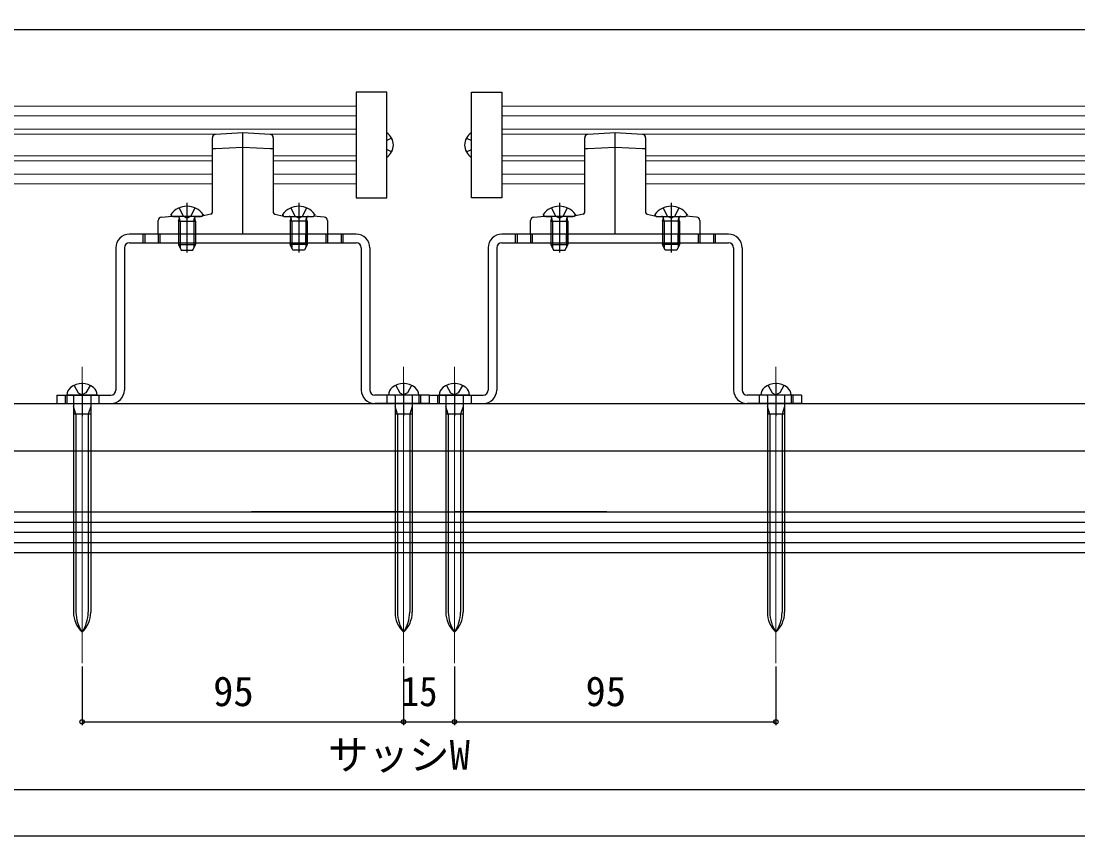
# Model space of a CAD drawing. Units: millimetres on the paper. Extents: x -525 to 525, y -784 to 780.
# Drawn here: x -84.9 to 227.3, y -783.8 to -543.2 of the extents above; entities that cross this region are included whole.
import ezdxf
from ezdxf.enums import TextEntityAlignment as Align

# ---------------------------------------------------------------- set-up
doc = ezdxf.new("R2010")
doc.units = ezdxf.units.MM
doc.layers.add('0-5_YKK_12', color=2, linetype='Continuous', lineweight=18)
for name, color, linetype in [('0-6_YKK_13', 4, 'Continuous'), ('0-8_YKK_D', 6, 'Continuous'), ('0-9_YKK_ZWAK', 7, 'Continuous'), ('0-A_YSS_K', 3, 'Continuous')]:
    doc.layers.add(name, color=color, linetype=linetype)
doc.styles.add('ＭＳ ゴシック', font='')
doc.styles.get('ＭＳ ゴシック').set_extended_font_data('MS Gothic')

msp = doc.modelspace()

# ---------------------------------------------------------------- linework, layer by layer
at = {"layer": '0-5_YKK_12'}
for p, q in [((-335.413, -568.264), (14.078, -568.264)), ((-335.413, -571.164), (14.078, -571.164)), ((406.598, -568.264), (57.098, -568.264)), ((406.598, -571.164), (57.098, -571.164)), ((-335.413, -575.095), (14.078, -575.095)), ((-269.736, -576.564), (-26.589, -576.564)), ((-12.235, -576.564), (14.078, -576.564)), ((406.598, -575.095), (57.098, -575.095)), ((83.41, -576.564), (57.098, -576.564)), ((340.921, -576.564), (97.764, -576.564)), ((-28.412, -582.964), (-267.913, -582.964)), ((14.078, -582.964), (-10.412, -582.964)), ((57.098, -582.964), (81.587, -582.964)), ((99.587, -582.964), (339.098, -582.964)), ((-28.412, -584.433), (-267.913, -584.433)), ((14.078, -584.433), (-10.412, -584.433)), ((57.098, -584.433), (81.587, -584.433)), ((99.587, -584.433), (339.098, -584.433)), ((-28.412, -588.364), (-267.913, -588.364)), ((14.078, -588.364), (-10.412, -588.364)), ((57.098, -588.364), (81.587, -588.364)), ((99.587, -588.364), (339.098, -588.364)), ((-28.412, -591.264), (-267.913, -591.264)), ((14.078, -591.264), (-10.412, -591.264)), ((57.098, -591.264), (81.587, -591.264)), ((99.587, -591.264), (339.098, -591.264)), ((-66.912, -645.242), (-66.912, -732.824)), ((28.088, -645.242), (28.088, -732.824)), ((43.087, -645.242), (43.087, -732.824)), ((138.087, -645.242), (138.087, -732.824))]:
    msp.add_line(p, q, dxfattribs=at)
at = {"layer": '0-6_YKK_13'}
for p, q in [((-19.412, -576.125), (-27.473, -576.618)), ((-19.412, -582.935), (-19.412, -576.125)), ((-11.351, -576.618), (-19.412, -576.125)), ((90.587, -576.125), (82.526, -576.618)), ((90.587, -582.935), (90.587, -576.125)), ((98.648, -576.618), (90.587, -576.125)), ((-28.412, -599.654), (-28.412, -577.616)), ((-10.412, -577.616), (-10.412, -599.654)), ((24.543, -577.714), (23.078, -578.444)), ((46.633, -577.714), (48.098, -578.444)), ((81.587, -599.654), (81.587, -577.616)), ((99.587, -577.616), (99.587, -599.654)), ((-27.473, -580.92), (-28.412, -580.92)), ((-19.412, -606.125), (-19.412, -582.935)), ((-10.412, -580.92), (-11.351, -580.92)), ((24.543, -581.814), (23.078, -581.083)), ((46.633, -581.814), (48.098, -581.083)), ((82.526, -580.92), (81.587, -580.92)), ((90.587, -606.125), (90.587, -582.935)), ((99.587, -580.92), (98.648, -580.92)), ((-38.262, -598.332), (-37.057, -600.748)), ((-35.912, -596.843), (-35.912, -611.543)), ((-33.562, -598.332), (-34.767, -600.748)), ((-5.262, -598.332), (-4.057, -600.748)), ((-2.912, -596.843), (-2.912, -611.543)), ((-0.562, -598.332), (-1.767, -600.748)), ((71.737, -598.332), (72.942, -600.748)), ((74.087, -596.843), (74.087, -611.543)), ((76.437, -598.332), (75.232, -600.748)), ((104.737, -598.332), (105.942, -600.748)), ((107.087, -596.843), (107.087, -611.543)), ((109.437, -598.332), (108.232, -600.748)), ((-44.412, -606.125), (-44.412, -602.044)), ((-43.473, -601.046), (-40.32, -600.818)), ((-40.662, -600.244), (-40.662, -600.343)), ((-31.662, -600.843), (-40.162, -600.843)), ((-33.412, -600.865), (-38.412, -600.865)), ((-38.412, -602.243), (-38.196, -601.648)), ((-38.412, -602.243), (-33.412, -602.243)), ((-38.412, -602.243), (-38.412, -609.143)), ((-37.979, -602.243), (-38.173, -601.32)), ((-37.979, -602.243), (-37.979, -610.063)), ((-35.912, -601.357), (-37.057, -600.748)), ((-35.912, -601.357), (-34.767, -600.748)), ((-35.912, -602.375), (-35.912, -610.375)), ((-33.845, -602.243), (-33.652, -601.32)), ((-33.845, -602.243), (-33.845, -610.063)), ((-33.412, -602.243), (-33.628, -601.648)), ((-33.412, -602.243), (-33.412, -609.143)), ((-28.882, -600.153), (-31.504, -600.818)), ((-31.162, -600.244), (-31.162, -600.343)), ((-9.943, -600.153), (-7.32, -600.818)), ((-7.662, -600.244), (-7.662, -600.343)), ((-7.162, -600.843), (1.338, -600.843)), ((-5.412, -600.865), (-0.412, -600.865)), ((-5.412, -602.243), (-5.196, -601.648)), ((-0.412, -602.243), (-5.412, -602.243)), ((-5.412, -602.243), (-5.412, -609.143)), ((-4.979, -602.243), (-5.173, -601.32)), ((-4.979, -602.243), (-4.979, -610.063)), ((-2.912, -601.357), (-4.057, -600.748)), ((-2.912, -601.357), (-1.767, -600.748)), ((-2.912, -602.375), (-2.912, -610.375)), ((-0.845, -602.243), (-0.652, -601.32)), ((-0.845, -602.243), (-0.845, -610.063)), ((-0.412, -602.243), (-0.628, -601.648)), ((-0.412, -602.243), (-0.412, -609.143)), ((4.649, -601.046), (1.496, -600.818)), ((1.838, -600.244), (1.838, -600.343)), ((5.588, -602.044), (5.588, -606.125)), ((65.587, -606.125), (65.587, -602.044)), ((66.526, -601.046), (69.679, -600.818)), ((69.337, -600.244), (69.337, -600.343)), ((78.337, -600.843), (69.837, -600.843)), ((76.587, -600.865), (71.587, -600.865)), ((71.587, -602.243), (71.803, -601.648)), ((71.587, -602.243), (76.587, -602.243)), ((71.587, -602.243), (71.587, -609.143)), ((72.02, -602.243), (71.827, -601.32)), ((72.02, -602.243), (72.02, -610.063)), ((74.087, -601.357), (72.942, -600.748)), ((74.087, -601.357), (75.232, -600.748)), ((74.087, -602.375), (74.087, -610.375)), ((76.154, -602.243), (76.348, -601.32)), ((76.154, -602.243), (76.154, -610.063)), ((76.587, -602.243), (76.371, -601.648)), ((76.587, -602.243), (76.587, -609.143)), ((81.118, -600.153), (78.495, -600.818)), ((78.837, -600.244), (78.837, -600.343)), ((100.057, -600.153), (102.679, -600.818)), ((102.337, -600.244), (102.337, -600.343)), ((102.837, -600.843), (111.337, -600.843)), ((104.587, -600.865), (109.587, -600.865)), ((104.587, -602.243), (104.803, -601.648)), ((109.587, -602.243), (104.587, -602.243)), ((104.587, -602.243), (104.587, -609.143)), ((105.02, -602.243), (104.827, -601.32)), ((105.02, -602.243), (105.02, -610.063)), ((107.087, -601.357), (105.942, -600.748)), ((107.087, -601.357), (108.232, -600.748)), ((107.087, -602.375), (107.087, -610.375)), ((109.154, -602.243), (109.348, -601.32)), ((109.154, -602.243), (109.154, -610.063)), ((109.587, -602.243), (109.371, -601.648)), ((109.587, -602.243), (109.587, -609.143)), ((114.648, -601.046), (111.495, -600.818)), ((111.837, -600.244), (111.837, -600.343)), ((115.587, -602.044), (115.587, -606.125)), ((14.088, -606.125), (-52.912, -606.125)), ((-52.912, -608.625), (14.088, -608.625)), ((-48.912, -606.125), (-48.912, -608.625)), ((-48.412, -606.125), (-48.412, -608.625)), ((-44.412, -606.125), (-44.412, -608.625)), ((5.588, -606.125), (-44.412, -606.125)), ((-43.912, -606.125), (-43.912, -608.625)), ((-38.412, -606.125), (-38.412, -608.625)), ((-37.912, -606.125), (-37.912, -608.625)), ((-33.912, -606.125), (-33.912, -608.625)), ((-33.412, -606.125), (-33.412, -608.625)), ((-5.412, -606.125), (-5.412, -608.625)), ((-4.912, -606.125), (-4.912, -608.625)), ((-0.912, -606.125), (-0.912, -608.625)), ((-0.412, -606.125), (-0.412, -608.625)), ((5.088, -606.125), (5.088, -608.625)), ((5.588, -606.125), (5.588, -608.625)), ((9.588, -606.125), (9.588, -608.625)), ((10.088, -606.125), (10.088, -608.625)), ((124.087, -606.125), (57.087, -606.125)), ((57.087, -608.625), (124.087, -608.625)), ((61.087, -606.125), (61.087, -608.625)), ((61.587, -606.125), (61.587, -608.625)), ((65.587, -606.125), (65.587, -608.625)), ((115.587, -606.125), (65.587, -606.125)), ((66.087, -606.125), (66.087, -608.625)), ((71.587, -606.125), (71.587, -608.625)), ((72.087, -606.125), (72.087, -608.625)), ((76.087, -606.125), (76.087, -608.625)), ((76.587, -606.125), (76.587, -608.625)), ((104.587, -606.125), (104.587, -608.625)), ((105.087, -606.125), (105.087, -608.625)), ((109.087, -606.125), (109.087, -608.625)), ((109.587, -606.125), (109.587, -608.625)), ((115.087, -606.125), (115.087, -608.625)), ((115.587, -606.125), (115.587, -608.625)), ((119.587, -606.125), (119.587, -608.625)), ((120.087, -606.125), (120.087, -608.625)), ((-56.912, -610.125), (-56.912, -652.125)), ((-54.412, -610.125), (-54.412, -652.125)), ((-38.412, -609.143), (-37.612, -610.843)), ((-38.412, -609.143), (-33.412, -609.143)), ((-37.612, -610.843), (-34.212, -610.843)), ((-34.212, -610.843), (-33.412, -609.143)), ((-0.412, -609.143), (-5.412, -609.143)), ((-4.612, -610.843), (-5.412, -609.143)), ((-1.212, -610.843), (-4.612, -610.843)), ((-0.412, -609.143), (-1.212, -610.843)), ((15.588, -610.125), (15.588, -652.125)), ((18.088, -610.125), (18.088, -652.125)), ((53.087, -610.125), (53.087, -652.125)), ((55.587, -610.125), (55.587, -652.125)), ((71.587, -609.143), (72.387, -610.843)), ((71.587, -609.143), (76.587, -609.143)), ((72.387, -610.843), (75.787, -610.843)), ((75.787, -610.843), (76.587, -609.143)), ((109.587, -609.143), (104.587, -609.143)), ((105.387, -610.843), (104.587, -609.143)), ((108.787, -610.843), (105.387, -610.843)), ((109.587, -609.143), (108.787, -610.843)), ((125.587, -610.125), (125.587, -652.125)), ((128.087, -610.125), (128.087, -652.125)), ((-66.912, -649.875), (-66.912, -659.875)), ((28.088, -649.875), (28.088, -659.875)), ((43.087, -649.875), (43.087, -659.875)), ((138.087, -649.875), (138.087, -659.875)), ((-74.412, -653.625), (-74.412, -656.125)), ((-74.412, -653.625), (-58.412, -653.625)), ((-71.912, -653.625), (-71.912, -656.125)), ((-71.412, -653.625), (-71.412, -656.125)), ((-62.412, -653.625), (-71.412, -653.625)), ((-69.462, -653.925), (-69.462, -717.768)), ((-64.362, -653.925), (-64.362, -717.768)), ((-61.912, -653.625), (-61.912, -656.125)), ((35.588, -653.625), (19.588, -653.625)), ((23.088, -653.625), (23.088, -656.125)), ((32.588, -653.625), (23.588, -653.625)), ((25.538, -653.925), (25.538, -717.768)), ((30.638, -653.925), (30.638, -717.768)), ((32.588, -653.625), (32.588, -656.125)), ((33.088, -653.625), (33.088, -656.125)), ((35.587, -653.625), (35.587, -656.125)), ((35.587, -653.625), (51.587, -653.625)), ((38.087, -653.625), (38.087, -656.125)), ((38.587, -653.625), (38.587, -656.125)), ((47.587, -653.625), (38.587, -653.625)), ((40.537, -653.925), (40.537, -717.768)), ((45.637, -653.925), (45.637, -717.768)), ((48.087, -653.625), (48.087, -656.125)), ((145.587, -653.625), (129.587, -653.625)), ((133.087, -653.625), (133.087, -656.125)), ((142.587, -653.625), (133.587, -653.625)), ((135.537, -653.925), (135.537, -717.768)), ((140.637, -653.925), (140.637, -717.768)), ((142.587, -653.625), (142.587, -656.125)), ((143.087, -653.625), (143.087, -656.125)), ((-74.412, -656.125), (-58.412, -656.125)), ((-68.712, -659.225), (-69.462, -657.025)), ((-64.362, -657.025), (-65.112, -659.225)), ((26.288, -659.225), (25.538, -657.025)), ((30.638, -657.025), (29.888, -659.225)), ((35.587, -656.125), (51.587, -656.125)), ((41.287, -659.225), (40.537, -657.025)), ((45.637, -657.025), (44.887, -659.225)), ((136.287, -659.225), (135.537, -657.025)), ((140.637, -657.025), (139.887, -659.225)), ((-64.362, -659.225), (-69.462, -659.225)), ((-68.712, -659.225), (-68.712, -717.768)), ((-65.112, -659.225), (-65.112, -717.768)), ((30.638, -659.225), (25.538, -659.225)), ((26.288, -659.225), (26.288, -717.768)), ((29.888, -659.225), (29.888, -717.768)), ((45.637, -659.225), (40.537, -659.225)), ((41.287, -659.225), (41.287, -717.768)), ((44.887, -659.225), (44.887, -717.768)), ((140.637, -659.225), (135.537, -659.225)), ((136.287, -659.225), (136.287, -717.768)), ((139.887, -659.225), (139.887, -717.768))]:
    msp.add_line(p, q, dxfattribs=at)
for points in [[(23.078, -564.164), (14.078, -564.164), (14.078, -595.364), (23.078, -595.364)], [(48.098, -564.164), (57.098, -564.164), (57.098, -595.364), (48.098, -595.364)]]:
    msp.add_lwpolyline(points, close=True, dxfattribs=at)
for points in [[(-11.351, -580.92), (-19.412, -580.506), (-27.473, -580.92)], [(98.648, -580.92), (90.587, -580.506), (82.526, -580.92)], [(-69.262, -650.763), (-68.057, -652.982), (-66.912, -653.591)], [(-64.562, -650.763), (-65.767, -652.982), (-66.912, -653.591)], [(25.738, -650.763), (26.943, -652.982), (28.088, -653.591)], [(30.438, -650.763), (29.233, -652.982), (28.088, -653.591)], [(40.737, -650.763), (41.942, -652.982), (43.087, -653.591)], [(45.437, -650.763), (44.232, -652.982), (43.087, -653.591)], [(135.737, -650.763), (136.942, -652.982), (138.087, -653.591)], [(140.437, -650.763), (139.232, -652.982), (138.087, -653.591)], [(35.588, -653.625), (35.588, -656.125), (19.588, -656.125)], [(145.587, -653.625), (145.587, -656.125), (129.587, -656.125)]]:
    msp.add_lwpolyline(points, dxfattribs=at)
for centre, radius, start, end in [((-27.412, -577.616), 1, 93.5, 180), ((-11.412, -577.616), 1, 0, 86.5), ((20.878, -579.764), 4.2, 301.58814, 58.41186), ((50.298, -579.764), 4.2, 121.58814, 238.41186), ((82.587, -577.616), 1, 93.5, 180), ((98.587, -577.616), 1, 0, 86.5), ((-35.912, -603.743), 5.9, 36.38156, 143.61844), ((-2.912, -603.743), 5.9, 36.38156, 143.61844), ((74.087, -603.743), 5.9, 36.38156, 143.61844), ((107.087, -603.743), 5.9, 36.38156, 143.61844), ((-43.412, -602.044), 1, 93.5, 180), ((-40.162, -600.343), 0.5, 180, 270), ((-38.76, -601.443), 0.6, 340.03043, 90), ((-33.065, -601.443), 0.6, 90, 199.96957), ((-31.662, -600.343), 0.5, 270, 360), ((-28.912, -599.654), 0.5, 273.5, 0), ((-9.912, -599.654), 0.5, 180, 266.5), ((-7.162, -600.343), 0.5, 180, 270), ((-5.76, -601.443), 0.6, 340.03043, 90), ((-0.065, -601.443), 0.6, 90, 199.96957), ((1.338, -600.343), 0.5, 270, 0), ((4.588, -602.044), 1, 0, 86.5), ((66.587, -602.044), 1, 93.5, 180), ((69.837, -600.343), 0.5, 180, 270), ((71.239, -601.443), 0.6, 340.03043, 90), ((76.935, -601.443), 0.6, 90, 199.96957), ((78.337, -600.343), 0.5, 270, 360), ((81.087, -599.654), 0.5, 273.5, 0), ((100.087, -599.654), 0.5, 180, 266.5), ((102.837, -600.343), 0.5, 180, 270), ((104.239, -601.443), 0.6, 340.03043, 90), ((109.935, -601.443), 0.6, 90, 199.96957), ((111.337, -600.343), 0.5, 270, 0), ((114.587, -602.044), 1, 0, 86.5), ((-52.912, -610.125), 4, 90, 180), ((-52.912, -610.125), 1.5, 90, 180), ((14.088, -610.125), 4, 360, 90), ((14.088, -610.125), 1.5, 360, 90), ((57.087, -610.125), 4, 90, 180), ((57.087, -610.125), 1.5, 90, 180), ((124.087, -610.125), 4, 360, 90), ((124.087, -610.125), 1.5, 360, 90), ((-68.415, -653.753), 3, 128.76672, 177.54096), ((-66.912, -655.625), 5.4, 51.23328, 128.76672), ((-65.409, -653.753), 3, 2.45904, 51.23328), ((-58.412, -652.125), 4, 270, 360), ((-58.412, -652.125), 1.5, 270, 360), ((19.588, -652.125), 4, 180, 270), ((19.588, -652.125), 1.5, 180, 270), ((26.585, -653.753), 3, 128.76672, 177.54096), ((28.088, -655.625), 5.4, 51.23328, 128.76672), ((29.591, -653.753), 3, 2.45904, 51.23328), ((41.584, -653.753), 3, 128.76672, 177.54096), ((43.087, -655.625), 5.4, 51.23328, 128.76672), ((44.59, -653.753), 3, 2.45904, 51.23328), ((51.587, -652.125), 4, 270, 360), ((51.587, -652.125), 1.5, 270, 360), ((129.587, -652.125), 4, 180, 270), ((129.587, -652.125), 1.5, 180, 270), ((136.584, -653.753), 3, 128.76672, 177.54096), ((138.087, -655.625), 5.4, 51.23328, 128.76672), ((139.59, -653.753), 3, 2.45904, 51.23328), ((-69.762, -653.925), 0.3, 0, 90), ((-64.062, -653.925), 0.3, 90, 180), ((25.238, -653.925), 0.3, 0, 90), ((30.938, -653.925), 0.3, 90, 180), ((40.237, -653.925), 0.3, 0, 90), ((45.937, -653.925), 0.3, 90, 180), ((135.237, -653.925), 0.3, 0, 90), ((140.937, -653.925), 0.3, 90, 180), ((-61.462, -717.768), 8, 180, 227.0586), ((-58.285, -717.768), 10.427, 180, 214.17022), ((-72.362, -717.768), 8, 312.9414, 0), ((-75.539, -717.768), 10.427, 325.82978, 0), ((33.538, -717.768), 8, 180, 227.0586), ((36.715, -717.768), 10.427, 180, 214.17022), ((22.638, -717.768), 8, 312.9414, 0), ((19.461, -717.768), 10.427, 325.82978, 0), ((48.537, -717.768), 8, 180, 227.0586), ((51.714, -717.768), 10.427, 180, 214.17022), ((37.637, -717.768), 8, 312.9414, 0), ((34.46, -717.768), 10.427, 325.82978, 0), ((143.537, -717.768), 8, 180, 227.0586), ((146.714, -717.768), 10.427, 180, 214.17022), ((132.637, -717.768), 8, 312.9414, 0), ((129.46, -717.768), 10.427, 325.82978, 0)]:
    msp.add_arc(centre, radius, start, end, dxfattribs=at)
for centre, major_axis, start_param, end_param in [((-38.412, -600.697), (-2.75, 0), 0.8041558, 1.5707963), ((-33.412, -600.697), (-2.75, 0), 1.5707963, 2.3374369), ((-5.412, -600.697), (2.75, 0), 3.9457484, 4.712389), ((-0.412, -600.697), (2.75, 0), 4.712389, 5.4790295), ((71.587, -600.697), (-2.75, 0), 0.8041558, 1.5707963), ((76.587, -600.697), (-2.75, 0), 1.5707963, 2.3374369), ((104.587, -600.697), (2.75, 0), 3.9457484, 4.712389), ((109.587, -600.697), (2.75, 0), 4.712389, 5.4790295)]:
    msp.add_ellipse(centre, major_axis=major_axis, ratio=0.061163, start_param=start_param, end_param=end_param, dxfattribs=at)
at = {"layer": '0-8_YKK_D'}
for p, q in [((-289.412, -545.665), (360.588, -545.665)), ((-66.912, -733.824), (-66.912, -751.126)), ((28.088, -733.824), (28.088, -751.126)), ((28.088, -733.824), (28.088, -751.126)), ((43.087, -733.824), (43.087, -751.126)), ((43.087, -733.824), (43.087, -751.126)), ((138.087, -733.824), (138.087, -751.126)), ((-66.912, -750.126), (28.088, -750.126)), ((28.088, -750.126), (43.087, -750.126)), ((43.087, -750.126), (138.087, -750.126)), ((-289.412, -770.126), (360.588, -770.126))]:
    msp.add_line(p, q, dxfattribs=at)
for centre in [(-66.912, -750.126), (28.088, -750.126), (28.088, -750.126), (43.087, -750.126), (43.087, -750.126), (138.087, -750.126)]:
    msp.add_circle(centre, 0.637, dxfattribs=at)
at = {"layer": '0-9_YKK_ZWAK'}
msp.add_lwpolyline([(-525, -783.8), (525, -783.8), (525, 746.2)], dxfattribs=at)
at = {"layer": '0-A_YSS_K'}
for p, q in [((-280.413, -656.125), (351.588, -656.125)), ((-154.413, -670.125), (352.988, -670.125)), ((-269.372, -688.125), (340.588, -688.125)), ((28.128, -688.125), (-16.872, -688.125)), ((88.088, -688.125), (43.088, -688.125)), ((-269.412, -691.125), (340.588, -691.125)), ((-269.412, -694.125), (340.588, -694.125)), ((-269.412, -697.125), (340.588, -697.125)), ((-269.412, -700.125), (340.588, -700.125))]:
    msp.add_line(p, q, dxfattribs=at)

# ---------------------------------------------------------------- texts
at = {"layer": '0-8_YKK_D', "style": 'ＭＳ ゴシック'}
for s, p in [('95', (-28.174, -748.126)), ('95', (81.826, -748.126)), ('サッシW', (5.69, -766.898))]:
    msp.add_text(s, height=8.798, dxfattribs=at).set_placement(p, align=Align.BOTTOM_LEFT)
at = {"layer": '0-8_YKK_D', "style": 'ＭＳ ゴシック', "width": 0.9}
msp.add_text('15', height=8.798, dxfattribs=at).set_placement((27.303, -748.126), align=Align.BOTTOM_LEFT)

doc.saveas('drawing.dxf')
